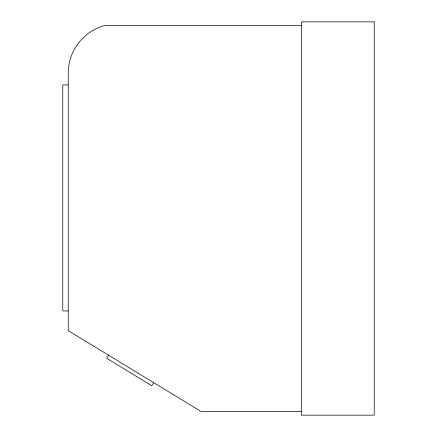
<?xml version="1.0" encoding="UTF-8"?>
<svg xmlns="http://www.w3.org/2000/svg" width="437" height="437" viewBox="0 0 437 437"><rect width="100%" height="100%" fill="white"/><g stroke="black" fill="none" stroke-linecap="round" stroke-linejoin="round"><path stroke-width="0.66" d="M108.584 355.188L106.688 358.302L151.83 385.784L153.726 382.67M301.333 25.493L104.831 25.493A49.408 49.408 0 0 0 68.232 73.214L68.232 330.623L201.091 411.507L301.333 411.507M68.232 84.953L62.764 84.953L62.764 310.947L68.232 310.947M374.236 21.85L301.333 21.85L301.333 415.15L374.236 415.15L374.236 21.85"/></g></svg>
